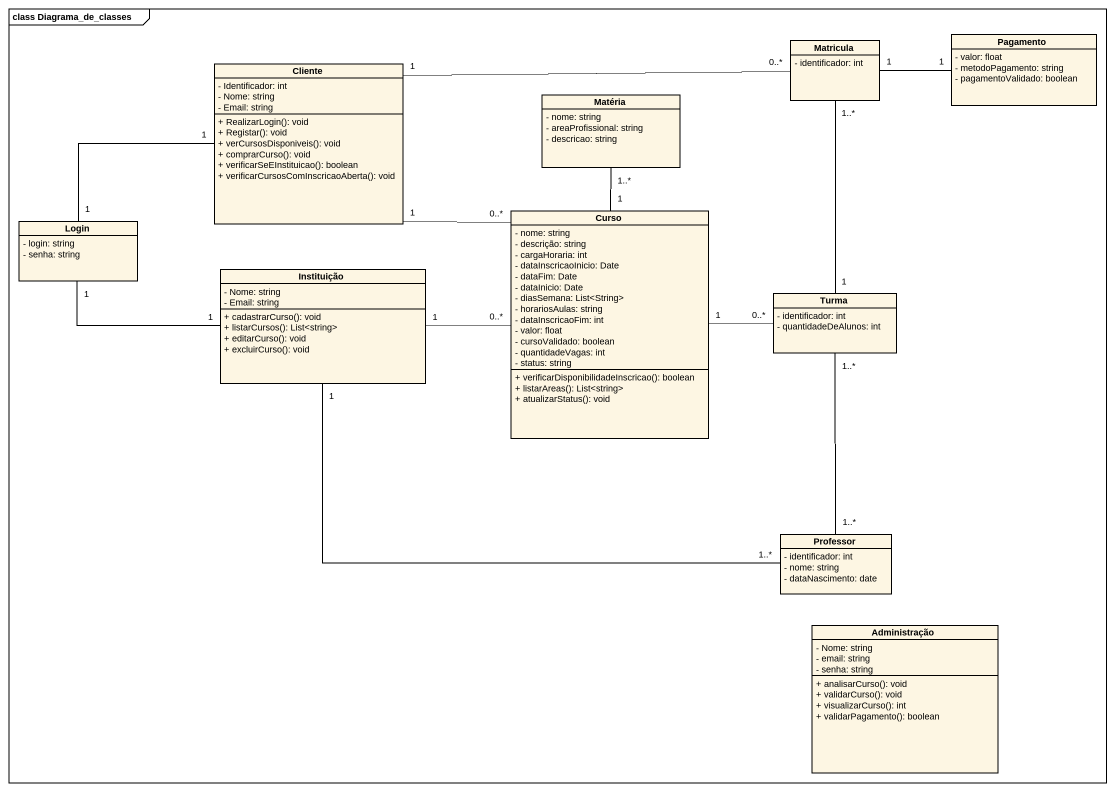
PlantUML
@startuml
mainframe class Diagrama_de_classes
hide circle
hide empty members
skinparam classAttributeIconSize 0
class Matricula {
  - identificador: int
}
class Pagamento {
  - valor: float
  - metodoPagamento: string
  - pagamentoValidado: boolean
}
class Cliente {
  - Identificador: int
  - Nome: string
  - Email: string
  + RealizarLogin(): void
  + Registar(): void
  + verCursosDisponiveis(): void
  + comprarCurso(): void
  + verificarSeEInstituicao(): boolean
  + verificarCursosComInscricaoAberta(): void
}
class Matéria {
  - nome: string
  - areaProfissional: string
  - descricao: string
}
class Login {
  - login: string
  - senha: string
}
class Curso {
  - nome: string
  - descrição: string
  - cargaHoraria: int
  - dataInscricaoInicio: Date
  - dataFim: Date
  - dataInicio: Date
  - diasSemana: List<String>
  - horariosAulas: string
  - dataInscricaoFim: int
  - valor: float
  - cursoValidado: boolean
  - quantidadeVagas: int
  - status: string
  + verificarDisponibilidadeInscricao(): boolean
  + listarAreas(): List<string>
  + atualizarStatus(): void
}
class Instituição {
  - Nome: string
  - Email: string
  + cadastrarCurso(): void
  + listarCursos(): List<string>
  + editarCurso(): void
  + excluirCurso(): void
}
class Turma {
  - identificador: int
  - quantidadeDeAlunos: int
}
class Professor {
  - identificador: int
  - nome: string
  - dataNascimento: date
}
class Administração {
  - Nome: string
  - email: string
  - senha: string
  + analisarCurso(): void
  + validarCurso(): void
  + visualizarCurso(): int
  + validarPagamento(): boolean
}
Matricula "1" -right- "1" Pagamento
Matricula "1..*" -- "1" Turma
Cliente "1" -right- "0..*" Matricula
Cliente "1" -left- "1" Login
Cliente "1" -- "0..*" Curso
Matéria "1..*" -- "1" Curso
Instituição "1" -left- "1" Login
Instituição "1" -right- "0..*" Curso
Turma "0..*" -left- "1" Curso
Professor "1..*" -left- "1" Instituição
Professor "1..*" -up- "1..*" Turma
@enduml
